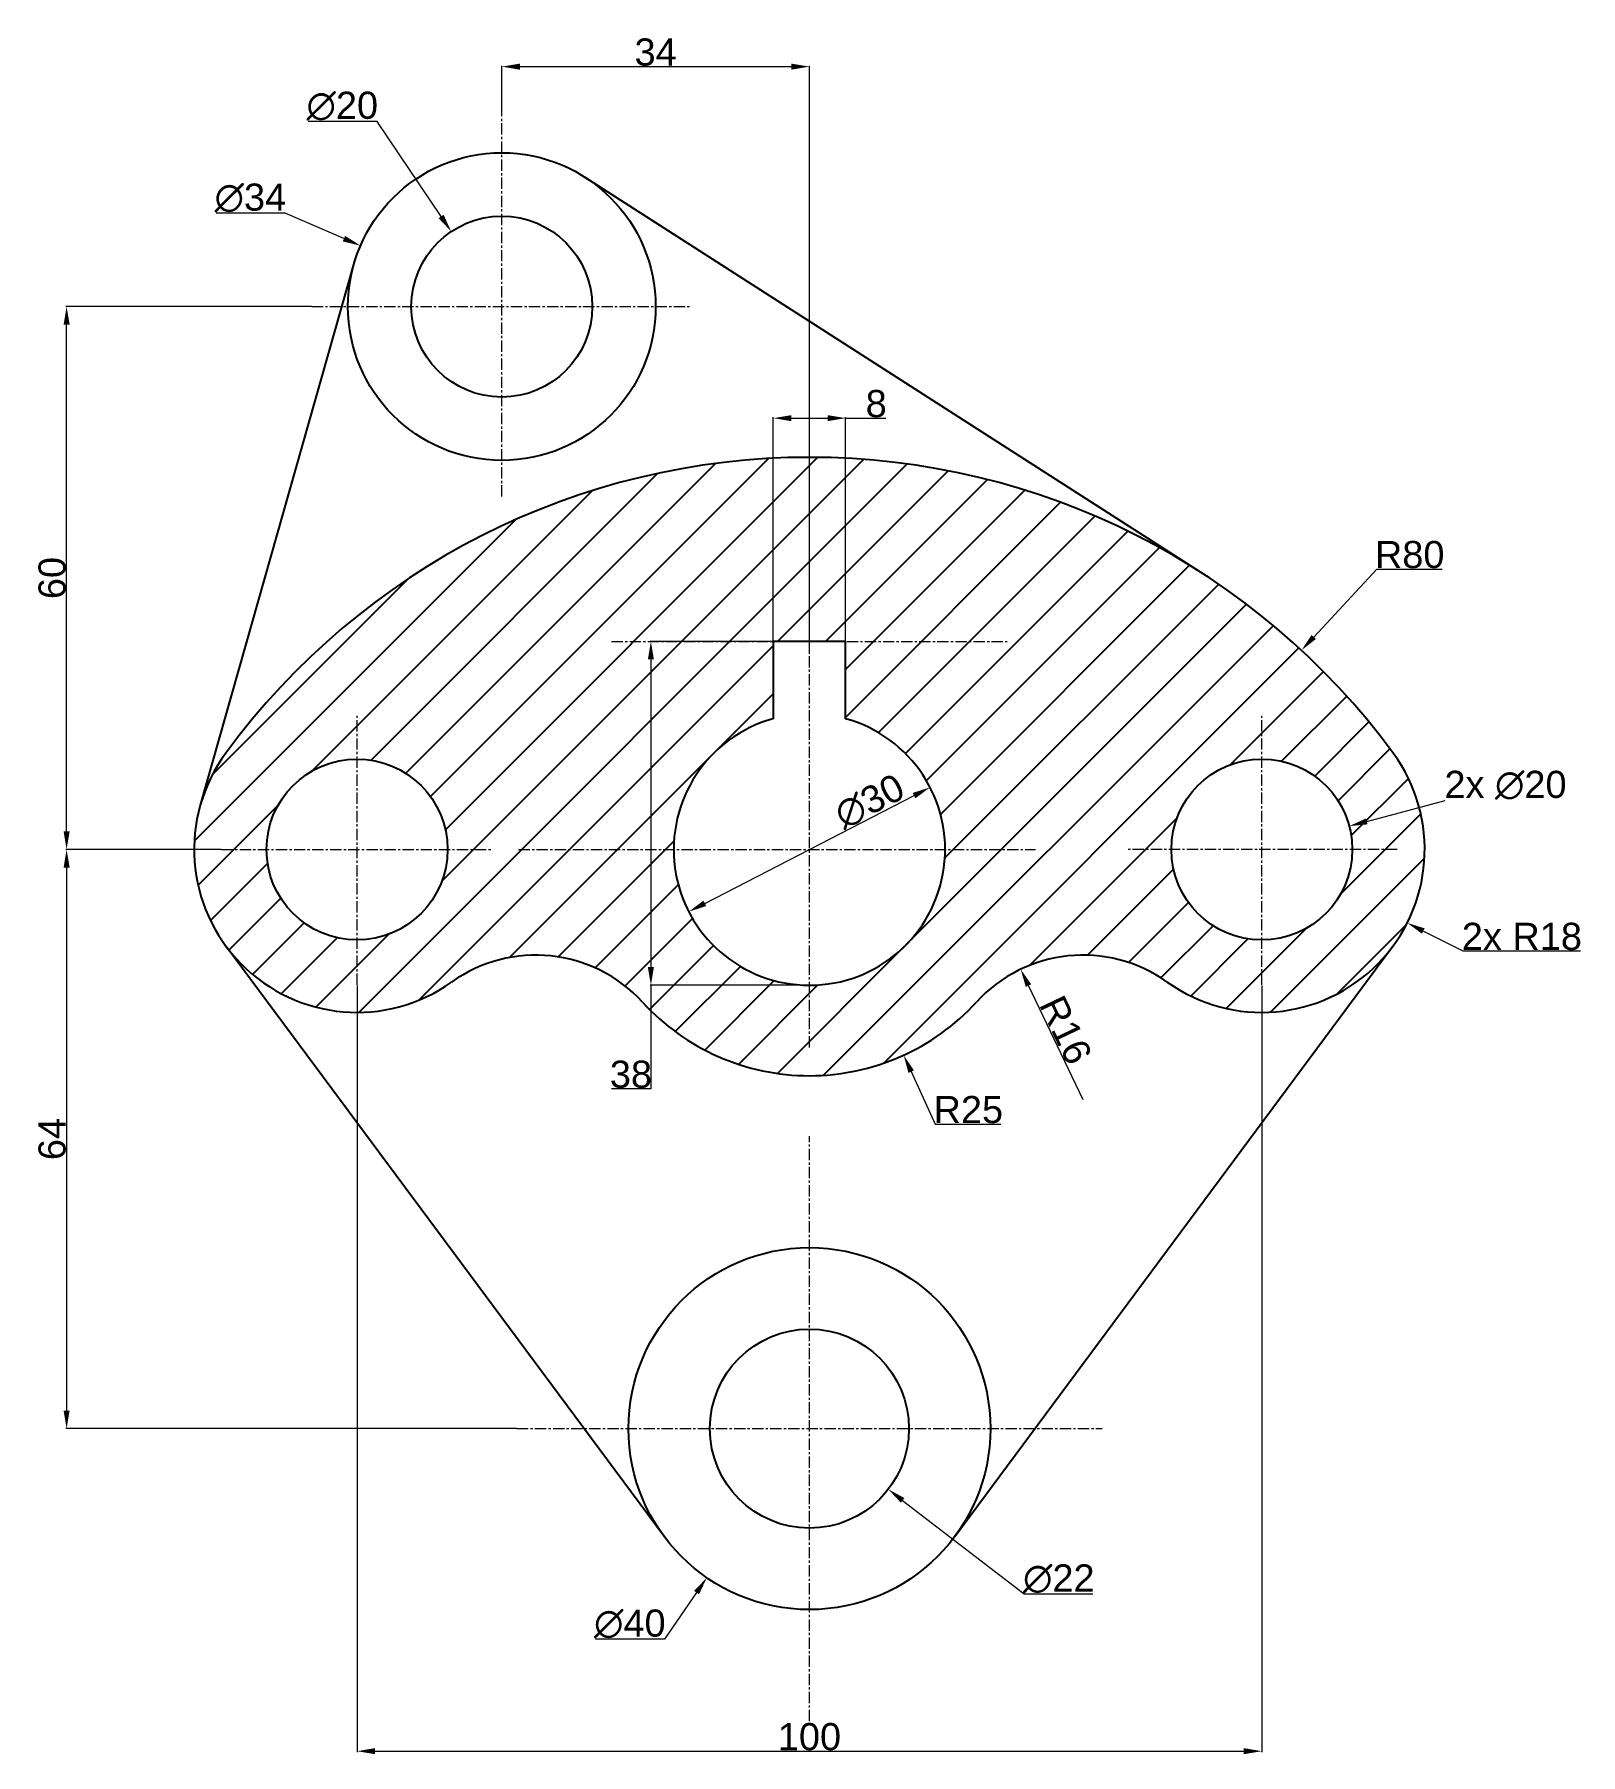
# Model space of a CAD drawing. Header units: millimetres. Extents: x -86 to 85, y -100 to 90.
import ezdxf

# ---------------------------------------------------------------- set-up
doc = ezdxf.new("R2010")
doc.units = ezdxf.units.MM
doc.header["$MEASUREMENT"] = 0
doc.linetypes.add('CENTER', pattern=[2, 1.25, -0.25, 0.25, -0.25])
doc.layers.add('AM_5', color=3, linetype='Continuous', lineweight=15)
doc.layers.add('AM_7', color=4, linetype='CENTER', lineweight=15)
doc.styles.get("Standard").update_dxf_attribs({"font": 'arial.ttf'})
doc.dimstyles.new('AM_ANSI$0', dxfattribs={"dimtxt": 3, "dimasz": 2, "dimexe": 0.1, "dimexo": 0.05, "dimgap": 0.06, "dimtad": 1, "dimtoh": 1, "dimdec": 3, "dimzin": 9, "dimdsep": 46, "dimtxsty": 'Standard', "dimcen": 0, "dimclrd": 256, "dimclre": 256, "dimclrt": 2, "dimadec": 0, "dimazin": 2, "dimtp": 0.1, "dimtm": 0.1, "dimtfac": 0.71, "dimtdec": 3, "dimtofl": 0, "dimtmove": 0, "dimatfit": 3, "dimfxl": 1, "dimtolj": 1, "dimtzin": 7, "dimlwd": -1, "dimlwe": -1, "dimarcsym": 1})
doc.dimstyles.new('AM_ANSI$3', dxfattribs={"dimtxt": 3, "dimasz": 2, "dimexe": 0.1, "dimexo": 0.05, "dimgap": 0.06, "dimtad": 1, "dimtoh": 1, "dimdec": 3, "dimzin": 9, "dimdsep": 46, "dimtxsty": 'Standard', "dimcen": 0, "dimclrd": 256, "dimclre": 256, "dimclrt": 2, "dimadec": 0, "dimazin": 2, "dimtp": 0.1, "dimtm": 0.1, "dimtfac": 0.71, "dimtdec": 3, "dimtofl": 0, "dimtmove": 0, "dimatfit": 0, "dimfxl": 1, "dimtolj": 1, "dimtzin": 7, "dimlwd": -1, "dimlwe": -1, "dimarcsym": 1})
doc.dimstyles.new('AM_ANSI$4', dxfattribs={"dimtxt": 3, "dimasz": 2, "dimexe": 0.1, "dimexo": 0.05, "dimgap": 0.06, "dimtad": 1, "dimtoh": 1, "dimdec": 3, "dimzin": 9, "dimdsep": 46, "dimtxsty": 'Standard', "dimcen": 0, "dimclrd": 256, "dimclre": 256, "dimclrt": 2, "dimadec": 0, "dimazin": 2, "dimtp": 0.1, "dimtm": 0.1, "dimtfac": 0.71, "dimtdec": 3, "dimtofl": 0, "dimtmove": 0, "dimatfit": 0, "dimfxl": 1, "dimtolj": 1, "dimtzin": 7, "dimlwd": -1, "dimlwe": -1, "dimarcsym": 1})

# ---------------------------------------------------------------- blocks, each defined once
blk = doc.blocks.new('*D5')
at = {"layer": 'AM_5', "transparency": 16777216}
for p, q in [((-50, -15.02), (-50, -99.75)), ((50, -15.02), (50, -99.75)), ((-48, -99.65), (48, -99.65))]:
    blk.add_line(p, q, dxfattribs=at)
for points in [[(-48, -99.31), (-48, -99.98), (-50, -99.65)], [(48, -99.31), (48, -99.98), (50, -99.65)]]:
    blk.add_solid(points, dxfattribs=at)
at = {"layer": 'Defpoints', "color": 0, "transparency": 16777216}
for p in [(-50, -14.97), (50, -14.97), (50, -99.65)]:
    blk.add_point(p, dxfattribs=at)
at = {"layer": 'AM_5', "color": 2, "transparency": 16777216, "insert": (0, -98.06), "char_height": 3, "attachment_point": 5}
blk.add_mtext('\\A1;100', dxfattribs=at)
blk = doc.blocks.new('*D6')
at = {"layer": 'AM_5', "transparency": 16777216}
for p, q in [((-65.02, 0), (-82.2, 0)), ((-82.1, -2), (-82.1, -62)), ((-32.38, -64), (-82.2, -64))]:
    blk.add_line(p, q, dxfattribs=at)
for points in [[(-82.43, -2), (-81.76, -2), (-82.1, 0)], [(-82.43, -62), (-81.76, -62), (-82.1, -64)]]:
    blk.add_solid(points, dxfattribs=at)
at = {"layer": 'Defpoints', "color": 0, "transparency": 16777216}
for p in [(-64.97, 0), (-82.1, -64), (-32.33, -64)]:
    blk.add_point(p, dxfattribs=at)
at = {"layer": 'AM_5', "color": 2, "transparency": 16777216, "insert": (-83.69, -32), "char_height": 3, "attachment_point": 5, "rotation": 90}
blk.add_mtext('\\A1;64', dxfattribs=at)
blk = doc.blocks.new('*D7')
at = {"layer": 'AM_5', "transparency": 16777216}
for p, q in [((-55.05, 60), (-82.2, 60)), ((-82.1, 2), (-82.1, 58)), ((-65.02, 0), (-82.2, 0))]:
    blk.add_line(p, q, dxfattribs=at)
for points in [[(-82.43, 58), (-81.76, 58), (-82.1, 60)], [(-82.43, 2), (-81.76, 2), (-82.1, 0)]]:
    blk.add_solid(points, dxfattribs=at)
at = {"layer": 'Defpoints', "color": 0, "transparency": 16777216}
for p in [(-82.1, 60), (-55, 60), (-64.97, 0)]:
    blk.add_point(p, dxfattribs=at)
at = {"layer": 'AM_5', "color": 2, "transparency": 16777216, "insert": (-83.69, 30), "char_height": 3, "attachment_point": 5, "rotation": 90}
blk.add_mtext('\\A1;60', dxfattribs=at)
blk = doc.blocks.new('*D8')
at = {"layer": 'AM_5', "transparency": 16777216}
for p, q in [((-34, 81.05), (-34, 86.62)), ((-32, 86.52), (-2, 86.52)), ((0, 21.92), (0, 86.62))]:
    blk.add_line(p, q, dxfattribs=at)
for points in [[(-32, 86.85), (-32, 86.18), (-34, 86.52)], [(-2, 86.85), (-2, 86.18), (0, 86.52)]]:
    blk.add_solid(points, dxfattribs=at)
at = {"layer": 'Defpoints', "color": 0, "transparency": 16777216}
for p in [(0, 86.52), (-34, 81), (0, 21.87)]:
    blk.add_point(p, dxfattribs=at)
at = {"layer": 'AM_5', "color": 2, "transparency": 16777216, "insert": (-17, 88.11), "char_height": 3, "attachment_point": 5}
blk.add_mtext('\\A1;34', dxfattribs=at)
blk = doc.blocks.new('*D9')
at = {"layer": 'AM_5', "transparency": 16777216}
for p, q in [((-4.05, 23), (-17.62, 23)), ((-17.52, 21), (-17.52, -13)), ((-0.05, -15), (-17.62, -15)), ((-17.52, -15), (-17.52, -26.45)), ((-17.52, -26.45), (-21.88, -26.45))]:
    blk.add_line(p, q, dxfattribs=at)
for points in [[(-17.86, 21), (-17.19, 21), (-17.52, 23)], [(-17.86, -13), (-17.19, -13), (-17.52, -15)]]:
    blk.add_solid(points, dxfattribs=at)
at = {"layer": 'Defpoints', "color": 0, "transparency": 16777216}
for p in [(-4, 23), (-17.52, -15), (0, -15)]:
    blk.add_point(p, dxfattribs=at)
at = {"layer": 'AM_5', "color": 2, "transparency": 16777216, "insert": (-19.73, -24.85), "char_height": 3, "attachment_point": 5}
blk.add_mtext('\\A1;38', dxfattribs=at)
blk = doc.blocks.new('*D10')
at = {"layer": 'AM_5', "transparency": 16777216}
for p, q in [((-4, 23.05), (-4, 47.77)), ((-2, 47.67), (2, 47.67)), ((4, 23.05), (4, 47.77)), ((4, 47.67), (8.43, 47.67))]:
    blk.add_line(p, q, dxfattribs=at)
for points in [[(-2, 48), (-2, 47.34), (-4, 47.67)], [(2, 48), (2, 47.34), (4, 47.67)]]:
    blk.add_solid(points, dxfattribs=at)
at = {"layer": 'Defpoints', "color": 0, "transparency": 16777216}
for p in [(4, 47.67), (-4, 23), (4, 23)]:
    blk.add_point(p, dxfattribs=at)
at = {"layer": 'AM_5', "color": 2, "transparency": 16777216, "insert": (7.38, 49.26), "char_height": 3, "attachment_point": 5}
blk.add_mtext('\\A1;8', dxfattribs=at)
blk = doc.blocks.new('*D11')
at = {"layer": 'AM_5', "transparency": 16777216}
for p, q in [((55.74, 23.48), (62.7, 30.99)), ((62.7, 30.99), (69.92, 30.99))]:
    blk.add_line(p, q, dxfattribs=at)
blk.add_solid([(55.49, 23.71), (55.98, 23.26), (54.38, 22.02)], dxfattribs=at)
at = {"layer": 'Defpoints', "color": 0, "transparency": 16777216}
for p in [(54.38, 22.02), (0, -36.66)]:
    blk.add_point(p, dxfattribs=at)
at = {"layer": 'AM_5', "color": 2, "transparency": 16777216, "insert": (66.34, 32.58), "char_height": 3, "attachment_point": 5}
blk.add_mtext('\\A1;R80', dxfattribs=at)
blk = doc.blocks.new('*D12')
at = {"layer": 'AM_5', "transparency": 16777216}
for p, q in [((11.25, -24.55), (13.91, -30.36)), ((13.91, -30.36), (21.16, -30.36))]:
    blk.add_line(p, q, dxfattribs=at)
blk.add_solid([(11.55, -24.41), (10.94, -24.69), (10.41, -22.73)], dxfattribs=at)
at = {"layer": 'Defpoints', "color": 0, "transparency": 16777216}
for p in [(0, 0), (10.41, -22.73)]:
    blk.add_point(p, dxfattribs=at)
at = {"layer": 'AM_5', "color": 2, "transparency": 16777216, "insert": (17.56, -28.76), "char_height": 3, "attachment_point": 5}
blk.add_mtext('\\A1;R25', dxfattribs=at)
blk = doc.blocks.new('*D13')
at = {"layer": 'AM_5', "transparency": 16777216}
for p, q in [((10.3, -71.93), (23.74, -82.27)), ((23.74, -82.27), (31.33, -82.27))]:
    blk.add_line(p, q, dxfattribs=at)
blk.add_solid([(10.5, -71.67), (10.1, -72.19), (8.72, -70.71)], dxfattribs=at)
at = {"layer": 'Defpoints', "color": 0, "transparency": 16777216}
for p in [(-8.72, -57.29), (8.72, -70.71)]:
    blk.add_point(p, dxfattribs=at)
at = {"layer": 'AM_5', "color": 2, "transparency": 16777216, "insert": (27.56, -80.6), "char_height": 3, "attachment_point": 5}
blk.add_mtext('\\A1;∅22', dxfattribs=at)
blk = doc.blocks.new('*D14')
at = {"layer": 'AM_5', "transparency": 16777216}
for p, q in [((-12.48, -82.12), (-16.02, -87.27)), ((-16.02, -87.27), (-23.63, -87.27))]:
    blk.add_line(p, q, dxfattribs=at)
blk.add_solid([(-12.75, -81.93), (-12.2, -82.31), (-11.34, -80.47)], dxfattribs=at)
at = {"layer": 'Defpoints', "color": 0, "transparency": 16777216}
for p in [(11.34, -47.53), (-11.34, -80.47)]:
    blk.add_point(p, dxfattribs=at)
at = {"layer": 'AM_5', "color": 2, "transparency": 16777216, "insert": (-19.85, -85.59), "char_height": 3, "attachment_point": 5}
blk.add_mtext('\\A1;∅40', dxfattribs=at)
blk = doc.blocks.new('*D15')
at = {"layer": 'AM_5', "transparency": 16777216}
blk.add_line((61.59, 3.1), (70.27, 5.43), dxfattribs=at)
blk.add_solid([(61.51, 3.43), (61.68, 2.78), (59.66, 2.59)], dxfattribs=at)
at = {"layer": 'Defpoints', "color": 0, "transparency": 16777216}
for p in [(59.66, 2.59), (40.34, -2.59)]:
    blk.add_point(p, dxfattribs=at)
at = {"layer": 'AM_5', "color": 2, "transparency": 16777216, "insert": (76.93, 7.1), "char_height": 3, "attachment_point": 5}
blk.add_mtext('\\A1;2x ∅20', dxfattribs=at)
blk = doc.blocks.new('*D16')
at = {"layer": 'AM_5', "transparency": 16777216}
blk.add_line((-11.56, -5.95), (11.56, 5.95), dxfattribs=at)
for points in [[(11.41, 6.25), (11.71, 5.65), (13.34, 6.87)], [(-11.71, -5.65), (-11.41, -6.25), (-13.34, -6.87)]]:
    blk.add_solid(points, dxfattribs=at)
at = {"layer": 'Defpoints', "color": 0, "transparency": 16777216}
for p in [(13.34, 6.87), (-13.34, -6.87)]:
    blk.add_point(p, dxfattribs=at)
at = {"layer": 'AM_5', "color": 2, "transparency": 16777216, "insert": (6.65, 5.31), "char_height": 3, "attachment_point": 5, "rotation": 27.2378}
blk.add_mtext('\\A1;∅30', dxfattribs=at)
blk = doc.blocks.new('*D17')
at = {"layer": 'AM_5', "transparency": 16777216}
for p, q in [((-57.95, 70.32), (-65.56, 70.32)), ((-51.45, 67.52), (-57.95, 70.32))]:
    blk.add_line(p, q, dxfattribs=at)
blk.add_solid([(-51.32, 67.82), (-51.58, 67.21), (-49.61, 66.73)], dxfattribs=at)
at = {"layer": 'Defpoints', "color": 0, "transparency": 16777216}
for p in [(-49.61, 66.73), (-18.39, 53.27)]:
    blk.add_point(p, dxfattribs=at)
at = {"layer": 'AM_5', "color": 2, "transparency": 16777216, "insert": (-61.79, 72), "char_height": 3, "attachment_point": 5}
blk.add_mtext('\\A1;∅34', dxfattribs=at)
blk = doc.blocks.new('*D18')
at = {"layer": 'AM_5', "transparency": 16777216}
for p, q in [((-47.79, 80.47), (-55.4, 80.47)), ((-40.7, 69.95), (-47.79, 80.47))]:
    blk.add_line(p, q, dxfattribs=at)
blk.add_solid([(-40.43, 70.14), (-40.98, 69.77), (-39.59, 68.29)], dxfattribs=at)
at = {"layer": 'Defpoints', "color": 0, "transparency": 16777216}
for p in [(-39.59, 68.29), (-28.41, 51.71)]:
    blk.add_point(p, dxfattribs=at)
at = {"layer": 'AM_5', "color": 2, "transparency": 16777216, "insert": (-51.63, 82.15), "char_height": 3, "attachment_point": 5}
blk.add_mtext('\\A1;∅20', dxfattribs=at)
blk = doc.blocks.new('*D19')
at = {"layer": 'AM_5', "transparency": 16777216}
for p, q in [((67.85, -9.02), (72.2, -11.21)), ((72.2, -11.21), (85.23, -11.21))]:
    blk.add_line(p, q, dxfattribs=at)
blk.add_solid([(68, -8.72), (67.7, -9.31), (66.07, -8.11)], dxfattribs=at)
at = {"layer": 'Defpoints', "color": 0, "transparency": 16777216}
for p in [(50, 0), (66.07, -8.11)]:
    blk.add_point(p, dxfattribs=at)
at = {"layer": 'AM_5', "color": 2, "transparency": 16777216, "insert": (78.74, -9.62), "char_height": 3, "attachment_point": 5}
blk.add_mtext('\\A1;2x R18', dxfattribs=at)
blk = doc.blocks.new('*D20')
at = {"layer": 'AM_5', "transparency": 16777216}
blk.add_line((30.25, -27.68), (24.21, -15.04), dxfattribs=at)
blk.add_solid([(24.51, -14.9), (23.91, -15.19), (23.35, -13.24)], dxfattribs=at)
at = {"layer": 'Defpoints', "color": 0, "transparency": 16777216}
for p in [(23.35, -13.24), (30.25, -27.68)]:
    blk.add_point(p, dxfattribs=at)
at = {"layer": 'AM_5', "color": 2, "transparency": 16777216, "insert": (28.32, -19.95), "char_height": 3, "attachment_point": 5, "rotation": 295.5485}
blk.add_mtext('\\A1;R16', dxfattribs=at)

msp = doc.modelspace()

# ---------------------------------------------------------------- hatches: boundary and pattern name
h = msp.add_hatch()
h.set_pattern_fill('ANSI31', color=256, scale=30)
h.paths.add_polyline_path([(-64.5161, 10.6434, 0.85228589), (-39.5441, -14.6518, -0.37915247), (-18.4451, -16.8754, 0.44047683), (18.4451, -16.8754, -0.37915247), (39.5441, -14.6518, 0.85228589), (64.5161, 10.6434, 0.50678789)])
h.paths.add_polyline_path([(4, 23), (4, 14.4568, -7.36420807), (-4, 14.4568), (-4, 23)], flags=16)
h.paths.add_polyline_path([(-40, 0, -1), (-60, 0, -1)], flags=16)
h.paths.add_polyline_path([(40, 0, -1), (60, 0, -1)], flags=16)
h.paths.add_polyline_path([(3.879, 0.4198), (12.2558, 4.7319), (9.4264, 10.2285), (1.0495, 5.9164)], flags=8)

# ---------------------------------------------------------------- linework, layer by layer
for p, q in [((-24.8207, 74.3088), (43.1965, 30.6748)), ((-67.3153, 4.9174), (-50.3533, 64.6442)), ((4, 23), (-4, 23)), ((-4, 23), (-4, 14.4568)), ((4, 14.4568), (4, 23)), ((-16.0589, -75.921), (-64.453, -10.7289)), ((16.0589, -75.921), (64.453, -10.7289))]:
    msp.add_line(p, q)
for centre, radius in [((-34, 60), 17), ((-34, 60), 10), ((-50, 0), 10), ((50, 0), 10), ((0, -64), 20), ((0, -64), 11)]:
    msp.add_circle(centre, radius)
for centre, radius, start, end in [((0, -36.6606), 80, 36.249321, 143.750679), ((0, 0), 15, 105.46601, 74.53399), ((-50, 0), 18, 143.750679, 305.512627), ((50, 0), 18, 234.487373, 36.249321), ((-30.25, -27.6756), 16, 42.455241, 125.512627), ((30.25, -27.6756), 16, 54.487373, 137.544759), ((0, 0), 25, 222.455241, 317.544759)]:
    msp.add_arc(centre, radius, start, end)
at = {"layer": 'AM_7'}
for p, q in [((-34, 39.0028), (-34, 80.9972)), ((-54.9972, 60), (-13.0028, 60)), ((-21.8679, 23), (21.8679, 23)), ((0, -21.8679), (0, 21.8679)), ((-50, -14.9663), (-50, 14.9663)), ((50, -14.9663), (50, 14.9663)), ((-64.9663, 0), (-35.0337, 0)), ((-32.1543, 0), (25, 0)), ((64.9663, 0), (35.0337, 0)), ((0, -96.3343), (0, -31.6657)), ((-32.3343, -64), (32.3343, -64))]:
    msp.add_line(p, q, dxfattribs=at)

# ---------------------------------------------------------------- dimensions: what is measured, and where the dimension line sits
at = {"layer": 'AM_5'}
dim = msp.add_linear_dim(base=(0, 86.5182), p1=(-34, 80.9972), p2=(0, 21.8679), dimstyle='AM_ANSI$0', dxfattribs=at)
dim.commit()
dim.dimension.update_dxf_attribs({"geometry": '*D8', "text_midpoint": (-17, 88.1109)})
for p1, p2, picture, middle in [((-28.4132, 51.7062), (-39.5868, 68.2938), '*D18', (-51.6268, 80.4738)), ((-18.3874, 53.2733), (-49.6126, 66.7267), '*D17', (-61.7881, 70.3204)), ((-13.3367, -6.8653), (13.3367, 6.8653), '*D16', (7.412, 3.8155)), ((11.3412, -47.5264), (-11.3412, -80.4736), '*D14', (-19.8548, -87.2687))]:
    dim = msp.add_diameter_dim_2p(p1=p1, p2=p2, dimstyle='AM_ANSI$3', dxfattribs=at)
    dim.commit()
    dim.dimension.update_dxf_attribs({"geometry": picture, "text_midpoint": middle, "dimtype": 163})
dim = msp.add_linear_dim(base=(-82.0969, 60), p1=(-64.9663, 0), p2=(-54.9972, 60), angle=90, dimstyle='AM_ANSI$0', dxfattribs=at)
dim.commit()
dim.dimension.update_dxf_attribs({"geometry": '*D7', "text_midpoint": (-83.6886, 30)})
dim = msp.add_linear_dim(base=(4, 47.6692), p1=(-4, 23), p2=(4, 23), dimstyle='AM_ANSI$0', dxfattribs=at)
dim.commit()
dim.dimension.update_dxf_attribs({"geometry": '*D10', "text_midpoint": (7.3825, 47.6692), "dimtype": 160})
for center, mpoint, picture, middle in [((0, -36.6606), (54.3787, 22.0161), '*D11', (66.337, 30.9929)), ((30.25, -27.6756), (23.3496, -13.2401), '*D20', (26.8832, -20.6323))]:
    dim = msp.add_radius_dim(center=center, mpoint=mpoint, dimstyle='AM_ANSI$4', override={"dimpost": ''}, dxfattribs=at)
    dim.commit()
    dim.dimension.update_dxf_attribs({"geometry": picture, "text_midpoint": middle, "dimtype": 164})
dim = msp.add_linear_dim(base=(-17.5223, -15), p1=(-4, 23), p2=(0, -15), angle=90, dimstyle='AM_ANSI$0', dxfattribs=at)
dim.commit()
dim.dimension.update_dxf_attribs({"geometry": '*D9', "text_midpoint": (-19.733, -26.4461), "dimtype": 160})
dim = msp.add_diameter_dim_2p(p1=(40.3401, -2.5859), p2=(59.6599, 2.5859), text='2x <>', dimstyle='AM_ANSI$3', override={"dimpost": ''}, dxfattribs=at)
dim.commit()
dim.dimension.update_dxf_attribs({"geometry": '*D15', "text_midpoint": (76.9279, 5.4271), "dimtype": 163})
for base, p1, p2, angle, picture, middle in [((-82.0969, -64), (-64.9663, 0), (-32.3343, -64), 90, '*D6', (-83.6886, -32)), ((50, -99.648), (-50, -14.9663), (50, -14.9663), 0, '*D5', (0, -98.0563))]:
    dim = msp.add_linear_dim(base=base, p1=p1, p2=p2, angle=angle, dimstyle='AM_ANSI$0', override={"dimpost": ''}, dxfattribs=at)
    dim.commit()
    dim.dimension.update_dxf_attribs({"geometry": picture, "text_midpoint": middle})
dim = msp.add_radius_dim(center=(0, 0), mpoint=(10.4123, -22.7285), dimstyle='AM_ANSI$4', dxfattribs=at)
dim.commit()
dim.dimension.update_dxf_attribs({"geometry": '*D12', "text_midpoint": (17.5618, -30.3555), "dimtype": 164})
dim = msp.add_radius_dim(center=(50, 0), mpoint=(66.0671, -8.1148), text='2x <>', dimstyle='AM_ANSI$4', override={"dimpost": ''}, dxfattribs=at)
dim.commit()
dim.dimension.update_dxf_attribs({"geometry": '*D19', "text_midpoint": (78.7419, -11.2102), "dimtype": 164})
dim = msp.add_diameter_dim_2p(p1=(-8.7168, -57.2905), p2=(8.7168, -70.7095), dimstyle='AM_ANSI$3', override={"dimpost": ''}, dxfattribs=at)
dim.commit()
dim.dimension.update_dxf_attribs({"geometry": '*D13', "text_midpoint": (27.5643, -82.2725), "dimtype": 163})

doc.saveas('drawing.dxf')
